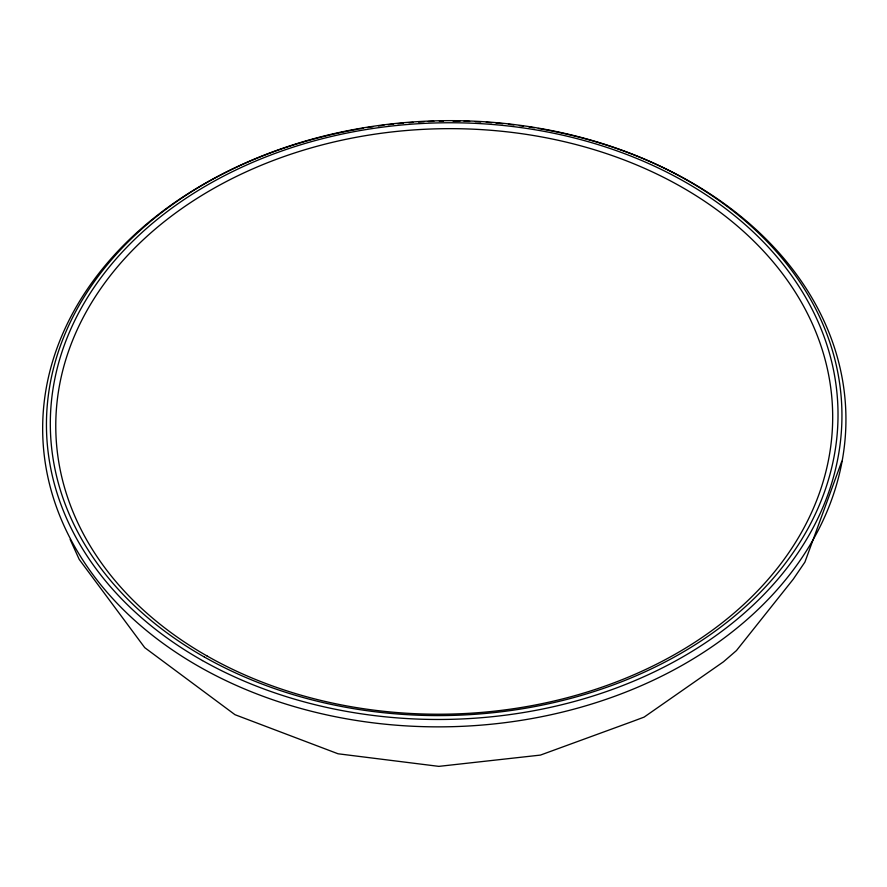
<?xml version="1.0" encoding="UTF-8"?>
<svg xmlns="http://www.w3.org/2000/svg" width="887" height="887" viewBox="0 0 887 887"><rect width="100%" height="100%" fill="white"/><g stroke="black" fill="none" stroke-linecap="round" stroke-linejoin="round"><path stroke-width="1.33" d="M841.785 461.307L804.919 562.092L793.244 579.222L736.432 650.592L723.47 661.791L644.095 717.117L632.897 721.308L540.427 755.092L438.854 766.368L338.069 753.784L234.977 714.689L144.736 647.654L79.198 559.387L70.173 539.484M538.376 128.482A401.7 302.811 -1.5 0 1 773.697 593.536A401.7 302.811 -1.5 0 1 110.321 595.975A401.7 302.811 -1.5 0 1 358.115 129.147M359.457 128.914A401.7 302.811 -1.5 0 1 363.493 128.227M367.562 127.573A401.7 302.811 -1.5 0 1 372.995 126.741M378.461 125.965A401.7 302.811 -1.5 0 1 383.949 125.244M388.085 124.745A401.7 302.811 -1.5 0 1 393.606 124.113M397.764 123.692A401.7 302.811 -1.5 0 1 403.308 123.171M408.863 122.705A401.7 302.811 -1.5 0 1 413.02 122.395M418.575 122.04A401.7 302.811 -1.5 0 1 424.13 121.73M428.288 121.541A401.7 302.811 -1.5 0 1 433.832 121.342M439.353 121.209A401.7 302.811 -1.5 0 1 443.489 121.131M453.091 121.098A401.7 302.811 -1.5 0 1 459.976 121.175M464.123 121.275A401.7 302.811 -1.5 0 1 469.655 121.441M475.199 121.674A401.7 302.811 -1.5 0 1 480.743 121.962M486.298 122.306A401.7 302.811 -1.5 0 1 491.841 122.716M495.999 123.06A401.7 302.811 -1.5 0 1 502.918 123.703M508.439 124.291A401.7 302.811 -1.5 0 1 513.939 124.923M519.416 125.621A401.7 302.811 -1.5 0 1 523.507 126.176M528.94 126.974A401.7 302.811 -1.5 0 1 534.34 127.817M207.103 656.003A388.517 292.71 -1.5 0 0 829.256 455.896A388.517 292.71 -1.5 0 0 296.325 152.409A388.517 292.71 -1.5 0 0 207.103 656.003M204.387 657.023A393.906 296.336 -1.5 0 0 834.645 453.445A393.906 296.336 -1.5 0 0 293.475 147.054A393.906 296.336 -1.5 0 0 204.387 657.023M202.491 660.582A397.82 299.351 -1.5 0 0 838.614 454.244A397.82 299.351 -1.5 0 0 291.457 145.357A397.82 299.351 -1.5 0 0 202.491 660.582"/></g></svg>
